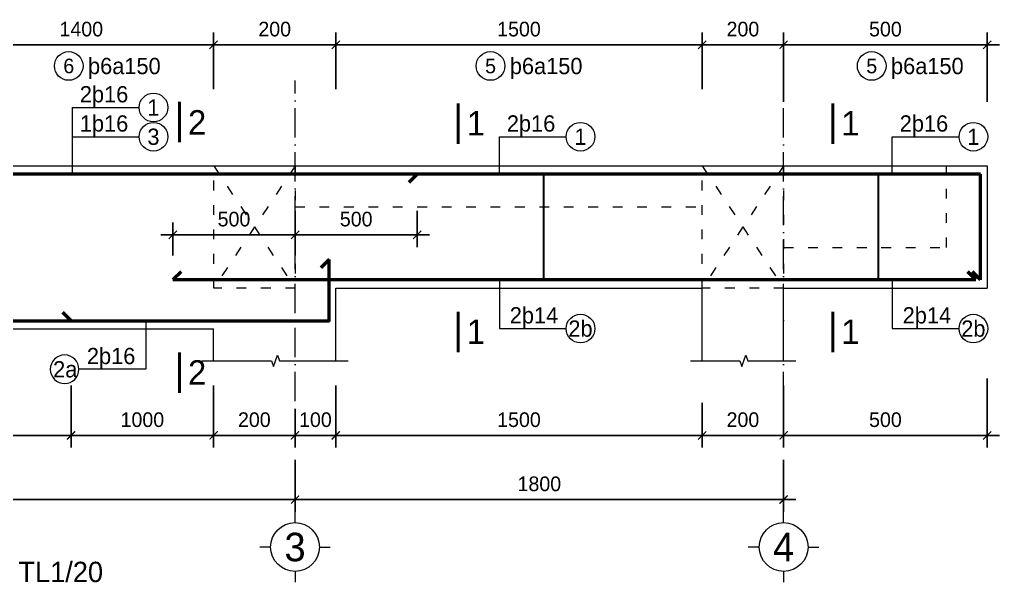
# Model space of a CAD drawing. Header units: inches. Extents: x 566748 to 757280, y 592180 to 740680.
# Drawn here: x 628928 to 640961, y 635245 to 642220 of the extents above; entities that cross this region are included whole.
import ezdxf
from ezdxf.enums import TextEntityAlignment as Align

# ---------------------------------------------------------------- set-up
doc = ezdxf.new("R2010")
doc.units = ezdxf.units.IN
doc.header["$MEASUREMENT"] = 0
doc.linetypes.add('ACAD_ISO03W100', pattern=[30, 12, -18])
doc.linetypes.add('ACAD_ISO10W100', pattern=[18, 12, -3, 0, -3])
for name, color, linetype, lineweight in [('NET CB', 2, 'Continuous', 20), ('NET GHI CHU', 7, 'Continuous', 13), ('NET KICH THUOC', 9, 'Continuous', 13), ('NET THEP DAI', 3, 'Continuous', 30), ('NET THEP DOC', 1, 'Continuous', 50), ('NET TRUC', 8, 'ACAD_ISO10W100', 9)]:
    doc.layers.add(name, color=color, linetype=linetype, lineweight=lineweight)
doc.layers.add('TEXT', color=4, linetype='Continuous')
doc.styles.add('A2', font='Fonts5.ttf', dxfattribs={"height": 600})
doc.styles.add('HELVE-KT', font='VHELVEN0.TTF')
doc.styles.add('ISO', font='Fonts5.ttf')
doc.styles.add('NHIEN', font='Fonts5.ttf', dxfattribs={"height": 0.2})
doc.styles.add('TEXT', font='Fonts5.ttf')
doc.styles.add('VNIHELVE', font='Fonts5.ttf', dxfattribs={"height": 180})
doc.dimstyles.new('M 1-20', dxfattribs={"dimscale": 100, "dimtxt": 2, "dimasz": 1, "dimexe": 1.5, "dimexo": 3, "dimgap": 1, "dimtad": 1, "dimdec": 0, "dimlfac": 0.2, "dimtxsty": 'VNIHELVE', "dimblk": 'ARCHTICK', "dimcen": 2.5, "dimdle": 1.5, "dimclrd": 256, "dimclre": 256, "dimclrt": 256, "dimadec": 0, "dimazin": 0, "dimtfac": 1, "dimtdec": 0, "dimtix": 1, "dimtmove": 0, "dimatfit": 3, "dimldrblk": 'ARCHTICK', "dimfxl": 7, "dimfxlon": 1, "dimarcsym": 1})

# ---------------------------------------------------------------- blocks, each defined once
blk = doc.blocks.new('_ArchTick')
at = {"color": 0, "linetype": 'ByBlock', "const_width": 0.15}
blk.add_lwpolyline([(-0.5, -0.5), (0.5, 0.5)], dxfattribs=at)
blk = doc.blocks.new('*D678')
at = {"layer": 'Defpoints', "color": 0}
for p in [(631311, 641910), (631311, 641065), (632811, 641065)]:
    blk.add_point(p, dxfattribs=at)
at = {"layer": 'NET KICH THUOC', "lineweight": -2}
for p, q in [((631311, 641365), (631311, 642060)), ((632811, 641365), (632811, 642060)), ((632961, 641910), (631161, 641910))]:
    blk.add_line(p, q, dxfattribs=at)
at = {"layer": 'NET KICH THUOC', "lineweight": -2, "xscale": 100, "yscale": 100, "zscale": 100, "rotation": 180}
blk.add_blockref('_ArchTick', (631311, 641910), dxfattribs=at)
at = {"layer": 'NET KICH THUOC', "lineweight": -2, "xscale": 100, "yscale": 100, "zscale": 100}
blk.add_blockref('_ArchTick', (632811, 641910), dxfattribs=at)
at = {"layer": 'NET KICH THUOC', "insert": (632061, 642102), "char_height": 180, "attachment_point": 5, "style": 'VNIHELVE'}
blk.add_mtext('200', dxfattribs=at)
blk = doc.blocks.new('*D679')
at = {"layer": 'Defpoints', "color": 0}
for p in [(620811, 637112), (632311, 637112), (620811, 636324)]:
    blk.add_point(p, dxfattribs=at)
at = {"layer": 'NET KICH THUOC', "lineweight": -2}
for p, q in [((620811, 636812), (620811, 636174)), ((632311, 636812), (632311, 636174)), ((632461, 636324), (620661, 636324))]:
    blk.add_line(p, q, dxfattribs=at)
at = {"layer": 'NET KICH THUOC', "lineweight": -2, "xscale": 100, "yscale": 100, "zscale": 100, "rotation": 180}
blk.add_blockref('_ArchTick', (620811, 636324), dxfattribs=at)
at = {"layer": 'NET KICH THUOC', "lineweight": -2, "xscale": 100, "yscale": 100, "zscale": 100}
blk.add_blockref('_ArchTick', (632311, 636324), dxfattribs=at)
at = {"layer": 'NET KICH THUOC', "insert": (626561, 636516), "char_height": 180, "attachment_point": 5, "style": 'VNIHELVE'}
blk.add_mtext('5700', dxfattribs=at)
blk = doc.blocks.new('*D680')
at = {"layer": 'Defpoints', "color": 0}
for p in [(631311, 638027), (632311, 637738), (631311, 637112)]:
    blk.add_point(p, dxfattribs=at)
at = {"layer": 'NET KICH THUOC', "lineweight": -2}
for p, q in [((631311, 637727), (631311, 636962)), ((632311, 637438), (632311, 636962)), ((632461, 637112), (631161, 637112))]:
    blk.add_line(p, q, dxfattribs=at)
at = {"layer": 'NET KICH THUOC', "lineweight": -2, "xscale": 100, "yscale": 100, "zscale": 100, "rotation": 180}
blk.add_blockref('_ArchTick', (631311, 637112), dxfattribs=at)
at = {"layer": 'NET KICH THUOC', "lineweight": -2, "xscale": 100, "yscale": 100, "zscale": 100}
blk.add_blockref('_ArchTick', (632311, 637112), dxfattribs=at)
at = {"layer": 'NET KICH THUOC', "insert": (631811, 637304), "char_height": 180, "attachment_point": 5, "style": 'VNIHELVE'}
blk.add_mtext('200', dxfattribs=at)
blk = doc.blocks.new('*D681')
at = {"layer": 'Defpoints', "color": 0}
for p in [(632311, 637112), (638311, 637112), (632311, 636324)]:
    blk.add_point(p, dxfattribs=at)
at = {"layer": 'NET KICH THUOC', "lineweight": -2}
for p, q in [((632311, 636812), (632311, 636174)), ((638311, 636812), (638311, 636174)), ((638461, 636324), (632161, 636324))]:
    blk.add_line(p, q, dxfattribs=at)
at = {"layer": 'NET KICH THUOC', "lineweight": -2, "xscale": 100, "yscale": 100, "zscale": 100, "rotation": 180}
blk.add_blockref('_ArchTick', (632311, 636324), dxfattribs=at)
at = {"layer": 'NET KICH THUOC', "lineweight": -2, "xscale": 100, "yscale": 100, "zscale": 100}
blk.add_blockref('_ArchTick', (638311, 636324), dxfattribs=at)
at = {"layer": 'NET KICH THUOC', "insert": (635311, 636516), "char_height": 180, "attachment_point": 5, "style": 'VNIHELVE'}
blk.add_mtext('1800', dxfattribs=at)
blk = doc.blocks.new('TRUC')
at = {"layer": 'NET GHI CHU'}
for p, q in [((-228.0773, -72.5415), (-228.0773, -72.4415)), ((-228.3023, -72.7665), (-228.4023, -72.7665)), ((-227.8523, -72.7665), (-227.7523, -72.7665)), ((-228.0773, -72.9915), (-228.0773, -73.0915))]:
    blk.add_line(p, q, dxfattribs=at)
blk.add_circle((-228.0773, -72.7665), 0.225, dxfattribs=at)
at = {"layer": 'NET GHI CHU', "style": 'HELVE-KT'}
blk.add_attdef('A', text='', height=0.3, dxfattribs=at).set_placement((-228.0773, -72.7665), align=Align.MIDDLE_CENTER)
blk = doc.blocks.new('*D682')
at = {"layer": 'Defpoints', "color": 0}
for p in [(637311, 641910), (637311, 641065), (638311, 641065)]:
    blk.add_point(p, dxfattribs=at)
at = {"layer": 'NET KICH THUOC', "lineweight": -2}
for p, q in [((637311, 641365), (637311, 642060)), ((638311, 641365), (638311, 642060)), ((638461, 641910), (637161, 641910))]:
    blk.add_line(p, q, dxfattribs=at)
at = {"layer": 'NET KICH THUOC', "lineweight": -2, "xscale": 100, "yscale": 100, "zscale": 100, "rotation": 180}
blk.add_blockref('_ArchTick', (637311, 641910), dxfattribs=at)
at = {"layer": 'NET KICH THUOC', "lineweight": -2, "xscale": 100, "yscale": 100, "zscale": 100}
blk.add_blockref('_ArchTick', (638311, 641910), dxfattribs=at)
at = {"layer": 'NET KICH THUOC', "insert": (637811, 642102), "char_height": 180, "attachment_point": 5, "style": 'VNIHELVE'}
blk.add_mtext('200', dxfattribs=at)
blk = doc.blocks.new('*D683')
at = {"layer": 'Defpoints', "color": 0}
for p in [(632811, 641910), (632811, 641065), (637311, 641065)]:
    blk.add_point(p, dxfattribs=at)
at = {"layer": 'NET KICH THUOC', "lineweight": -2}
for p, q in [((632811, 641365), (632811, 642060)), ((637311, 641365), (637311, 642060)), ((637461, 641910), (632661, 641910))]:
    blk.add_line(p, q, dxfattribs=at)
at = {"layer": 'NET KICH THUOC', "lineweight": -2, "xscale": 100, "yscale": 100, "zscale": 100, "rotation": 180}
blk.add_blockref('_ArchTick', (632811, 641910), dxfattribs=at)
at = {"layer": 'NET KICH THUOC', "lineweight": -2, "xscale": 100, "yscale": 100, "zscale": 100}
blk.add_blockref('_ArchTick', (637311, 641910), dxfattribs=at)
at = {"layer": 'NET KICH THUOC', "insert": (635061, 642102), "char_height": 180, "attachment_point": 5, "style": 'VNIHELVE'}
blk.add_mtext('1500', dxfattribs=at)
blk = doc.blocks.new('DS THEP')
blk.add_circle((220, 0), 220)
at = {"style": 'A2'}
blk.add_attdef('ENTER', text='', height=250, dxfattribs=at).set_placement((220, 0), align=Align.MIDDLE_CENTER)
blk = doc.blocks.new('*D685')
at = {"layer": 'Defpoints', "color": 0}
for p in [(631311, 641910), (628061, 641065), (631311, 641065)]:
    blk.add_point(p, dxfattribs=at)
at = {"layer": 'NET KICH THUOC', "lineweight": -2}
for p, q in [((628061, 641365), (628061, 642060)), ((631311, 641365), (631311, 642060)), ((627911, 641910), (631461, 641910))]:
    blk.add_line(p, q, dxfattribs=at)
at = {"layer": 'NET KICH THUOC', "lineweight": -2, "xscale": 100, "yscale": 100, "zscale": 100, "rotation": 180}
blk.add_blockref('_ArchTick', (628061, 641910), dxfattribs=at)
at = {"layer": 'NET KICH THUOC', "lineweight": -2, "xscale": 100, "yscale": 100, "zscale": 100}
blk.add_blockref('_ArchTick', (631311, 641910), dxfattribs=at)
at = {"layer": 'NET KICH THUOC', "insert": (629686, 642102), "char_height": 180, "attachment_point": 5, "style": 'VNIHELVE'}
blk.add_mtext('1400', dxfattribs=at)
blk = doc.blocks.new('MCD')
at = {"layer": 'NET GHI CHU'}
blk.add_lwpolyline([(0, 667, 50, 50, 0), (0, 0, 0, 0, 0)], format="xyseb", dxfattribs=at)
at = {"layer": 'TEXT', "linetype": 'ACAD_ISO03W100', "style": 'TEXT'}
blk.add_attdef('MCD', (139, 128), '', height=400, dxfattribs=at)
blk = doc.blocks.new('*D661')
at = {"layer": 'Defpoints', "color": 0}
for p in [(629561, 638027), (631311, 638027), (631311, 637112)]:
    blk.add_point(p, dxfattribs=at)
at = {"layer": 'NET KICH THUOC', "lineweight": -2}
for p, q in [((629561, 637727), (629561, 636962)), ((631311, 637727), (631311, 636962)), ((629411, 637112), (631461, 637112))]:
    blk.add_line(p, q, dxfattribs=at)
at = {"layer": 'NET KICH THUOC', "lineweight": -2, "xscale": 100, "yscale": 100, "zscale": 100, "rotation": 180}
blk.add_blockref('_ArchTick', (629561, 637112), dxfattribs=at)
at = {"layer": 'NET KICH THUOC', "lineweight": -2, "xscale": 100, "yscale": 100, "zscale": 100}
blk.add_blockref('_ArchTick', (631311, 637112), dxfattribs=at)
at = {"layer": 'NET KICH THUOC', "insert": (630436, 637304), "char_height": 180, "attachment_point": 5, "style": 'VNIHELVE'}
blk.add_mtext('1000', dxfattribs=at)
blk = doc.blocks.new('*D663')
at = {"layer": 'Defpoints', "color": 0}
for p in [(623561, 638027), (629561, 638027), (629561, 637112)]:
    blk.add_point(p, dxfattribs=at)
at = {"layer": 'NET KICH THUOC', "lineweight": -2}
for p, q in [((623561, 637727), (623561, 636962)), ((629561, 637727), (629561, 636962)), ((623411, 637112), (629711, 637112))]:
    blk.add_line(p, q, dxfattribs=at)
at = {"layer": 'NET KICH THUOC', "lineweight": -2, "xscale": 100, "yscale": 100, "zscale": 100, "rotation": 180}
blk.add_blockref('_ArchTick', (623561, 637112), dxfattribs=at)
at = {"layer": 'NET KICH THUOC', "lineweight": -2, "xscale": 100, "yscale": 100, "zscale": 100}
blk.add_blockref('_ArchTick', (629561, 637112), dxfattribs=at)
at = {"layer": 'NET KICH THUOC', "insert": (626561, 637304), "char_height": 180, "attachment_point": 5, "style": 'VNIHELVE'}
blk.add_mtext('3300', dxfattribs=at)
blk = doc.blocks.new('*D664')
at = {"layer": 'Defpoints', "color": 0}
for p in [(632811, 638027), (637311, 637812), (637311, 637112)]:
    blk.add_point(p, dxfattribs=at)
at = {"layer": 'NET KICH THUOC', "lineweight": -2}
for p, q in [((632811, 637727), (632811, 636962)), ((637311, 637512), (637311, 636962)), ((632661, 637112), (637461, 637112))]:
    blk.add_line(p, q, dxfattribs=at)
at = {"layer": 'NET KICH THUOC', "lineweight": -2, "xscale": 100, "yscale": 100, "zscale": 100, "rotation": 180}
blk.add_blockref('_ArchTick', (632811, 637112), dxfattribs=at)
at = {"layer": 'NET KICH THUOC', "lineweight": -2, "xscale": 100, "yscale": 100, "zscale": 100}
blk.add_blockref('_ArchTick', (637311, 637112), dxfattribs=at)
at = {"layer": 'NET KICH THUOC', "insert": (635061, 637304), "char_height": 180, "attachment_point": 5, "style": 'VNIHELVE'}
blk.add_mtext('1500', dxfattribs=at)
blk = doc.blocks.new('*D667')
at = {"layer": 'Defpoints', "color": 0}
for p in [(632811, 638027), (632311, 637738), (632811, 637112)]:
    blk.add_point(p, dxfattribs=at)
at = {"layer": 'NET KICH THUOC', "lineweight": -2}
for p, q in [((632811, 637727), (632811, 636962)), ((632311, 637438), (632311, 636962)), ((632311, 637112), (632211, 637112)), ((632311, 637112), (632811, 637112)), ((632811, 637112), (632911, 637112))]:
    blk.add_line(p, q, dxfattribs=at)
at = {"layer": 'NET KICH THUOC', "lineweight": -2, "xscale": 100, "yscale": 100, "zscale": 100}
blk.add_blockref('_ArchTick', (632311, 637112), dxfattribs=at)
at = {"layer": 'NET KICH THUOC', "lineweight": -2, "xscale": 100, "yscale": 100, "zscale": 100, "rotation": 180}
blk.add_blockref('_ArchTick', (632811, 637112), dxfattribs=at)
at = {"layer": 'NET KICH THUOC', "insert": (632561, 637304), "char_height": 180, "attachment_point": 5, "style": 'VNIHELVE'}
blk.add_mtext('100', dxfattribs=at)
blk = doc.blocks.new('*D668')
at = {"layer": 'Defpoints', "color": 0}
for p in [(638311, 638027), (637311, 637812), (638311, 637112)]:
    blk.add_point(p, dxfattribs=at)
at = {"layer": 'NET KICH THUOC', "lineweight": -2}
for p, q in [((638311, 637727), (638311, 636962)), ((637311, 637512), (637311, 636962)), ((637161, 637112), (638461, 637112))]:
    blk.add_line(p, q, dxfattribs=at)
at = {"layer": 'NET KICH THUOC', "lineweight": -2, "xscale": 100, "yscale": 100, "zscale": 100, "rotation": 180}
blk.add_blockref('_ArchTick', (637311, 637112), dxfattribs=at)
at = {"layer": 'NET KICH THUOC', "lineweight": -2, "xscale": 100, "yscale": 100, "zscale": 100}
blk.add_blockref('_ArchTick', (638311, 637112), dxfattribs=at)
at = {"layer": 'NET KICH THUOC', "insert": (637811, 637304), "char_height": 180, "attachment_point": 5, "style": 'VNIHELVE'}
blk.add_mtext('200', dxfattribs=at)
blk = doc.blocks.new('*D672')
at = {"layer": 'Defpoints', "color": 0}
for p in [(632312, 640171), (632312, 639576), (630811, 639021)]:
    blk.add_point(p, dxfattribs=at)
at = {"layer": 'NET KICH THUOC', "lineweight": -2}
for p, q in [((632312, 639871), (632312, 639426)), ((630811, 639321), (630811, 639726)), ((630661, 639576), (632462, 639576))]:
    blk.add_line(p, q, dxfattribs=at)
at = {"layer": 'NET KICH THUOC', "lineweight": -2, "xscale": 100, "yscale": 100, "zscale": 100, "rotation": 180}
blk.add_blockref('_ArchTick', (630811, 639576), dxfattribs=at)
at = {"layer": 'NET KICH THUOC', "lineweight": -2, "xscale": 100, "yscale": 100, "zscale": 100}
blk.add_blockref('_ArchTick', (632312, 639576), dxfattribs=at)
at = {"layer": 'NET KICH THUOC', "insert": (631561, 639768), "char_height": 180, "attachment_point": 5, "style": 'VNIHELVE'}
blk.add_mtext('500', dxfattribs=at)
blk = doc.blocks.new('*D673')
at = {"layer": 'Defpoints', "color": 0}
for p in [(633812, 640171), (633812, 639576), (632312, 639021)]:
    blk.add_point(p, dxfattribs=at)
at = {"layer": 'NET KICH THUOC', "lineweight": -2}
for p, q in [((633812, 639871), (633812, 639426)), ((632312, 639321), (632312, 639726)), ((632162, 639576), (633962, 639576))]:
    blk.add_line(p, q, dxfattribs=at)
at = {"layer": 'NET KICH THUOC', "lineweight": -2, "xscale": 100, "yscale": 100, "zscale": 100, "rotation": 180}
blk.add_blockref('_ArchTick', (632312, 639576), dxfattribs=at)
at = {"layer": 'NET KICH THUOC', "lineweight": -2, "xscale": 100, "yscale": 100, "zscale": 100}
blk.add_blockref('_ArchTick', (633812, 639576), dxfattribs=at)
at = {"layer": 'NET KICH THUOC', "insert": (633062, 639768), "char_height": 180, "attachment_point": 5, "style": 'VNIHELVE'}
blk.add_mtext('500', dxfattribs=at)
blk = doc.blocks.new('*D689')
at = {"layer": 'Defpoints', "color": 0}
for p in [(638311, 641910), (638311, 640421), (640811, 640421)]:
    blk.add_point(p, dxfattribs=at)
at = {"layer": 'NET KICH THUOC', "lineweight": -2}
for p, q in [((638311, 641210), (638311, 642060)), ((640811, 641210), (640811, 642060)), ((640961, 641910), (638161, 641910))]:
    blk.add_line(p, q, dxfattribs=at)
at = {"layer": 'NET KICH THUOC', "lineweight": -2, "xscale": 100, "yscale": 100, "zscale": 100, "rotation": 180}
blk.add_blockref('_ArchTick', (638311, 641910), dxfattribs=at)
at = {"layer": 'NET KICH THUOC', "lineweight": -2, "xscale": 100, "yscale": 100, "zscale": 100}
blk.add_blockref('_ArchTick', (640811, 641910), dxfattribs=at)
at = {"layer": 'NET KICH THUOC', "insert": (639561, 642102), "char_height": 180, "attachment_point": 5, "style": 'VNIHELVE'}
blk.add_mtext('500', dxfattribs=at)
blk = doc.blocks.new('*D690')
at = {"layer": 'Defpoints', "color": 0}
for p in [(640811, 638921), (638311, 638027), (638311, 637112)]:
    blk.add_point(p, dxfattribs=at)
at = {"layer": 'NET KICH THUOC', "lineweight": -2}
for p, q in [((638311, 637727), (638311, 636962)), ((640811, 637812), (640811, 636962)), ((640961, 637112), (638161, 637112))]:
    blk.add_line(p, q, dxfattribs=at)
at = {"layer": 'NET KICH THUOC', "lineweight": -2, "xscale": 100, "yscale": 100, "zscale": 100, "rotation": 180}
blk.add_blockref('_ArchTick', (638311, 637112), dxfattribs=at)
at = {"layer": 'NET KICH THUOC', "lineweight": -2, "xscale": 100, "yscale": 100, "zscale": 100}
blk.add_blockref('_ArchTick', (640811, 637112), dxfattribs=at)
at = {"layer": 'NET KICH THUOC', "insert": (639561, 637304), "char_height": 180, "attachment_point": 5, "style": 'VNIHELVE'}
blk.add_mtext('500', dxfattribs=at)

msp = doc.modelspace()

# ---------------------------------------------------------------- linework, layer by layer
at = {"layer": 'NET CB', "ltscale": 800}
for points in [[(614811, 640421.3), (638311, 640421.3)], [(621811, 640421.3), (631311, 640421.3)], [(632811, 640421.3), (637311, 640421.3)], [(638311, 640421.3), (640811, 640421.3)], [(640811, 640421.3), (640811, 638921.3)], [(632811, 638921.3), (637311, 638921.3)], [(632811, 638027.3), (632811, 638921.3)], [(637311, 638027.3), (637311, 638921.3)], [(638311, 638027.3), (638311, 638921.3)], [(638311, 638921.3), (640811, 638921.3)], [(621811, 638421.3), (631311, 638421.3)], [(631311, 638027.3), (631311, 638421.3)]]:
    msp.add_lwpolyline(points, dxfattribs=at)
at = {"layer": 'NET GHI CHU', "color": 7}
for points in [[(629576.5, 640530.8), (629576.5, 641140.3), (630396.6, 641140.3)], [(629576.5, 640321.3), (629576.5, 640780.8), (630396.6, 640780.8)], [(634820.5, 640321.3), (634820.5, 640780.8), (635640.6, 640780.8)], [(639645.5, 640321.3), (639645.5, 640780.8), (640465.6, 640780.8)], [(634820.5, 639021.3), (634820.5, 638424.3), (635640.6, 638424.3)], [(639645.5, 639021.3), (639645.5, 638424.3), (640465.6, 638424.3)], [(630477.5, 638521.3), (630477.5, 637924.3), (629657.4, 637924.3)]]:
    msp.add_lwpolyline(points, dxfattribs=at)
at = {"layer": 'NET GHI CHU', "linetype": 'ACAD_ISO03W100', "ltscale": 10}
for points in [[(632312, 638921.3), (631312, 638921.3), (631312, 640421.3), (632312, 640421.3)], [(638311, 638921.3), (637311, 638921.3), (637311, 640421.3), (638311, 640421.3)]]:
    msp.add_lwpolyline(points, close=True, dxfattribs=at)
for points in [[(631312, 640421.3), (632312, 638921.3)], [(632312, 640421.3), (631312, 638921.3)], [(637311, 640421.3), (638311, 638921.3)], [(638311, 640421.3), (637311, 638921.3)], [(638311, 639421.3), (640311, 639421.3), (640311, 640421.3)], [(632312, 639921.3), (637311, 639921.3)]]:
    msp.add_lwpolyline(points, dxfattribs=at)
at = {"layer": 'NET GHI CHU'}
for points in [[(631167.1, 638027.3), (632021.7, 638027.3), (632046.7, 637958.6), (632096.7, 638096), (632121.7, 638027.3), (632963, 638027.3)], [(637167.1, 638027.3), (637771.7, 638027.3), (637796.7, 637958.6), (637846.7, 638096), (637871.7, 638027.3), (638463, 638027.3)]]:
    msp.add_lwpolyline(points, dxfattribs=at)
at = {"layer": 'NET THEP DAI'}
for p, q in [((635366, 639021.3), (635366, 640321.3)), ((639477, 639021.3), (639477, 640321.3))]:
    msp.add_line(p, q, dxfattribs=at)
at = {"layer": 'NET THEP DOC'}
for p, q in [((640728.7, 639021.3), (640728.7, 640321.3)), ((640673, 639021.3), (630811, 639021.3))]:
    msp.add_line(p, q, dxfattribs=at)
for points in [[(640728.7, 640321.3), (614893.3, 640321.3)], [(633711, 640221.3), (633811, 640321.3)], [(620393.3, 639271.3), (620393.3, 638521.3), (632728.7, 638521.3), (632728.7, 639271.3)], [(632728.7, 639271.3), (632628.7, 639171.3)], [(630911, 639121.3), (630811, 639021.3)], [(640673, 639021.3), (640573, 639121.3)], [(640728.7, 639021.3), (640628.7, 639121.3)], [(629561, 638521.3), (629461, 638621.3)]]:
    msp.add_lwpolyline(points, dxfattribs=at)
at = {"layer": 'NET TRUC', "linetype": 'ACAD_ISO10W100', "ltscale": 30}
for points in [[(632311, 637532.2), (632311, 641470.4)], [(638311, 637532.2), (638311, 641470.4)]]:
    msp.add_lwpolyline(points, dxfattribs=at)

# ---------------------------------------------------------------- block references
at = {"layer": 'NET GHI CHU', "color": 7}
ref = msp.add_blockref('DS THEP', (629355.6, 641650), dxfattribs=dict(at, xscale=0.8000000000465661, yscale=0.8000000000465661, zscale=0.8000000000465661))
ref.add_attrib('ENTER', '6', dxfattribs={"layer": '0', "height": 180, "style": 'ISO'}).set_placement((629532.3, 641650), align=Align.MIDDLE_CENTER)
ref = msp.add_blockref('DS THEP', (634535.6, 641650), dxfattribs=dict(at, xscale=0.8000000000465661, yscale=0.8000000000465661, zscale=0.8000000000465661))
ref.add_attrib('ENTER', '5', dxfattribs={"layer": '0', "height": 180, "style": 'ISO'}).set_placement((634712.3, 641650), align=Align.MIDDLE_CENTER)
ref = msp.add_blockref('DS THEP', (639216.6, 641650), dxfattribs=dict(at, xscale=0.8000000000465661, yscale=0.8000000000465661, zscale=0.8000000000465661))
ref.add_attrib('ENTER', '5', dxfattribs={"layer": '0', "height": 180, "style": 'ISO'}).set_placement((639393.3, 641650), align=Align.MIDDLE_CENTER)
ref = msp.add_blockref('DS THEP', (630396.6, 641140.3), dxfattribs=dict(at, xscale=0.8000000000465661, yscale=0.8000000000465661, zscale=0.8000000000465661))
ref.add_attrib('ENTER', '1', dxfattribs={"layer": '0', "height": 200, "style": 'ISO'}).set_placement((630572.3, 641140.3), align=Align.MIDDLE_CENTER)
ref = msp.add_blockref('DS THEP', (630396.6, 640780.8), dxfattribs=dict(at, xscale=0.8000000000465661, yscale=0.8000000000465661, zscale=0.8000000000465661))
ref.add_attrib('ENTER', '3', dxfattribs={"layer": '0', "height": 200, "style": 'ISO'}).set_placement((630572.3, 640780.8), align=Align.MIDDLE_CENTER)
ref = msp.add_blockref('DS THEP', (635640.6, 640780.8), dxfattribs=dict(at, xscale=0.8000000000465661, yscale=0.8000000000465661, zscale=0.8000000000465661))
ref.add_attrib('ENTER', '1', dxfattribs={"layer": '0', "height": 200, "style": 'ISO'}).set_placement((635816.3, 640780.8), align=Align.MIDDLE_CENTER)
ref = msp.add_blockref('DS THEP', (640465.6, 640780.8), dxfattribs=dict(at, xscale=0.8000000000465661, yscale=0.8000000000465661, zscale=0.8000000000465661))
ref.add_attrib('ENTER', '1', dxfattribs={"layer": '0', "height": 200, "style": 'ISO'}).set_placement((640641.3, 640780.8), align=Align.MIDDLE_CENTER)
ref = msp.add_blockref('DS THEP', (635640.6, 638424.3), dxfattribs=dict(at, xscale=0.8000000000465661, yscale=0.8000000000465661, zscale=0.8000000000465661))
ref.add_attrib('ENTER', '2b', dxfattribs={"layer": '0', "height": 200, "style": 'ISO'}).set_placement((635816.3, 638424.3), align=Align.MIDDLE_CENTER)
ref = msp.add_blockref('DS THEP', (640465.6, 638424.3), dxfattribs=dict(at, xscale=0.8000000000465661, yscale=0.8000000000465661, zscale=0.8000000000465661))
ref.add_attrib('ENTER', '2b', dxfattribs={"layer": '0', "height": 200, "style": 'ISO'}).set_placement((640641.3, 638424.3), align=Align.MIDDLE_CENTER)
ref = msp.add_blockref('DS THEP', (629657.4, 637924.3), dxfattribs=dict(at, xscale=-0.8000000000465661, yscale=0.8000000000465661, zscale=0.8000000000465661))
ref.add_attrib('ENTER', '2a', dxfattribs={"layer": '0', "height": 200, "style": 'ISO'}).set_placement((629488.7, 637924.3), align=Align.MIDDLE_CENTER)
at = {"layer": 'TEXT'}
ref = msp.add_blockref('MCD', (630893.1, 640710.9), dxfattribs=dict(at, xscale=0.75, yscale=0.75, zscale=0.75))
ref.add_attrib('MCD', '2', (630997.1, 640807.2), dxfattribs={"linetype": 'ACAD_ISO03W100', "height": 300, "style": 'VNIHELVE'})
ref = msp.add_blockref('MCD', (634315.6, 641192.3), dxfattribs=dict(at, xscale=-0.75, yscale=0.75, zscale=0.75, rotation=180))
ref.add_attrib('MCD', '1', (634419.6, 640796), dxfattribs={"linetype": 'ACAD_ISO03W100', "height": 300, "style": 'VNIHELVE'})
ref = msp.add_blockref('MCD', (638915.6, 641192.3), dxfattribs=dict(at, xscale=-0.75, yscale=0.75, zscale=0.75, rotation=180))
ref.add_attrib('MCD', '1', (639019.6, 640796), dxfattribs={"linetype": 'ACAD_ISO03W100', "height": 300, "style": 'VNIHELVE'})
ref = msp.add_blockref('MCD', (634315.6, 638631.8), dxfattribs=dict(at, xscale=-0.75, yscale=0.75, zscale=0.75, rotation=180))
ref.add_attrib('MCD', '1', (634419.6, 638235.5), dxfattribs={"linetype": 'ACAD_ISO03W100', "height": 300, "style": 'VNIHELVE'})
ref = msp.add_blockref('MCD', (638915.6, 638631.8), dxfattribs=dict(at, xscale=-0.75, yscale=0.75, zscale=0.75, rotation=180))
ref.add_attrib('MCD', '1', (639019.6, 638235.5), dxfattribs={"linetype": 'ACAD_ISO03W100', "height": 300, "style": 'VNIHELVE'})
ref = msp.add_blockref('MCD', (630893.1, 638131.8), dxfattribs=dict(at, xscale=-0.75, yscale=0.75, zscale=0.75, rotation=180))
ref.add_attrib('MCD', '2', (630997.1, 637735.5), dxfattribs={"linetype": 'ACAD_ISO03W100', "height": 300, "style": 'VNIHELVE'})
at = {"layer": 'TEXT', "linetype": 'Continuous', "ltscale": 0.08}
ref = msp.add_blockref('TRUC', (936414, 732762.7), dxfattribs=dict(at, xscale=1333.33333337307, yscale=1333.333333343267, zscale=1333.333333333333))
ref.add_attrib('A', '3', dxfattribs={"layer": '0', "height": 350, "style": 'NHIEN'}).set_placement((632311, 635740.7), align=Align.MIDDLE_CENTER)
ref = msp.add_blockref('TRUC', (942414, 732762.7), dxfattribs=dict(at, xscale=1333.33333337307, yscale=1333.333333343267, zscale=1333.333333333333))
ref.add_attrib('A', '4', dxfattribs={"layer": '0', "height": 350, "style": 'NHIEN'}).set_placement((638311, 635740.7), align=Align.MIDDLE_CENTER)

# ---------------------------------------------------------------- texts
at = {"layer": 'TEXT', "char_height": 200, "style": 'VNIHELVE'}
for s, insert, width, attachment_point in [('þ6a150', (629768.7, 641749.4), 1866.506, 1), ('þ6a150', (634948.7, 641749.4), 866.506, 1), ('þ6a150', (639629.7, 641749.4), 866.506, 1), ('2þ16', (630263, 641403.1), 866.506, 3), ('1þ16', (630263, 641043.6), 866.506, 3), ('2þ16', (635507, 641043.6), 866.506, 3), ('2þ16', (640332, 641043.6), 866.506, 3), ('2þ14', (635543, 638687.1), 866.506, 3), ('2þ14', (640368, 638687.1), 866.506, 3), ('2þ16', (629755, 638187.1), 866.506, 1)]:
    msp.add_mtext(s, dxfattribs=dict(at, insert=insert, width=width, attachment_point=attachment_point))
at = {"layer": 'TEXT', "linetype": 'Continuous', "ltscale": 0.05, "insert": (626841.3, 635452.4), "char_height": 300, "width": 8511.684, "attachment_point": 5, "style": 'VNIHELVE'}
msp.add_mtext('{\\H1.167x; DAÀM MAÙI DM2, \\H0.7141x;05CK, TL1/20}', dxfattribs=at)

# ---------------------------------------------------------------- dimensions: what is measured, and where the dimension line sits
at = {"layer": 'NET KICH THUOC'}
for base, p1, p2, text, picture, middle in [((631311, 641909.7), (628061, 641065.3), (631311, 641065.3), '1400', '*D685', (629686, 642101.6)), ((632312, 639576.4), (630811, 639021.3), (632312, 640171.3), '500', '*D672', (631561.5, 639768.3)), ((633812, 639576.4), (632312, 639021.3), (633812, 640171.3), '500', '*D673', (633062, 639768.3)), ((629561, 637112), (623561, 638027.3), (629561, 638027.3), '3300', '*D663', (626561, 637303.9)), ((631311, 637112), (629561, 638027.3), (631311, 638027.3), '1000', '*D661', (630436, 637303.9)), ((637311, 637112), (632811, 638027.3), (637311, 637812), '1500', '*D664', (635061, 637303.9))]:
    dim = msp.add_linear_dim(base=base, p1=p1, p2=p2, text=text, dimstyle='M 1-20', dxfattribs=at)
    dim.commit()
    dim.dimension.update_dxf_attribs({"geometry": picture, "text_midpoint": middle})
for base, p1, p2, text, picture, middle in [((631311, 641909.7), (632811, 641065.3), (631311, 641065.3), '200', '*D678', (632061, 642101.6)), ((632811, 641909.7), (637311, 641065.3), (632811, 641065.3), '1500', '*D683', (635061, 642101.6)), ((637311, 641909.7), (638311, 641065.3), (637311, 641065.3), '200', '*D682', (637811, 642101.6)), ((620811, 636324), (632311, 637112), (620811, 637112), '5700', '*D679', (626561, 636515.9)), ((632311, 636324), (638311, 637112), (632311, 637112), '1800', '*D681', (635311, 636515.9))]:
    dim = msp.add_linear_dim(base=base, p1=p1, p2=p2, angle=180, text=text, dimstyle='M 1-20', dxfattribs=at)
    dim.commit()
    dim.dimension.update_dxf_attribs({"geometry": picture, "text_midpoint": middle})
for base, p1, p2, picture, middle in [((638311, 641909.7), (640811, 640421.3), (638311, 640421.3), '*D689', (639561, 642101.6)), ((632811, 637112), (632311, 637737.9), (632811, 638027.3), '*D667', (632561, 637303.9)), ((638311, 637112), (637311, 637812), (638311, 638027.3), '*D668', (637811, 637303.9))]:
    dim = msp.add_linear_dim(base=base, p1=p1, p2=p2, dimstyle='M 1-20', dxfattribs=at)
    dim.commit()
    dim.dimension.update_dxf_attribs({"geometry": picture, "text_midpoint": middle})
for base, p1, p2, picture, middle in [((638311, 637112), (640811, 638921.3), (638311, 638027.3), '*D690', (639561, 637303.9)), ((631311, 637112), (632311, 637737.9), (631311, 638027.3), '*D680', (631811, 637303.9))]:
    dim = msp.add_linear_dim(base=base, p1=p1, p2=p2, angle=180, dimstyle='M 1-20', dxfattribs=at)
    dim.commit()
    dim.dimension.update_dxf_attribs({"geometry": picture, "text_midpoint": middle})

doc.saveas('drawing.dxf')
